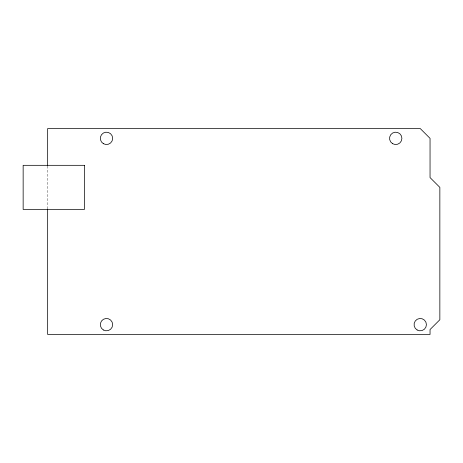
<?xml version="1.0" encoding="UTF-8"?>
<svg xmlns="http://www.w3.org/2000/svg" width="463" height="463" viewBox="0 0 463 463"><rect width="100%" height="100%" fill="white"/><g stroke="black" fill="none" stroke-linecap="round" stroke-linejoin="round"><path stroke-width="0.35" stroke-dasharray="2.31 1.74" d="M47.66 166.043L47.66 208.02"/><path stroke-width="0.69" d="M47.66 165.395L47.66 128.552L420.242 128.552L430.046 138.356L430.046 177.572L439.85 187.376L439.85 319.742L430.046 329.546L430.046 334.448L47.66 334.448L47.66 208.744M84.428 165.32L23.15 165.32L23.15 209.438L84.428 209.438L84.428 165.32M103.399 143.704A6.175 6.175 0 0 0 112.665 138.356A6.175 6.175 0 0 0 103.399 133.008A6.175 6.175 0 0 0 103.399 143.704M392.641 143.704A6.175 6.175 0 0 0 401.907 138.356A6.175 6.175 0 0 0 392.641 133.008A6.175 6.175 0 0 0 392.641 143.704M417.151 329.992A6.175 6.175 0 0 0 426.417 324.644A6.175 6.175 0 0 0 417.151 319.296A6.175 6.175 0 0 0 417.151 329.992M103.399 329.992A6.175 6.175 0 0 0 112.665 324.644A6.175 6.175 0 0 0 103.399 319.296A6.175 6.175 0 0 0 103.399 329.992"/></g></svg>
